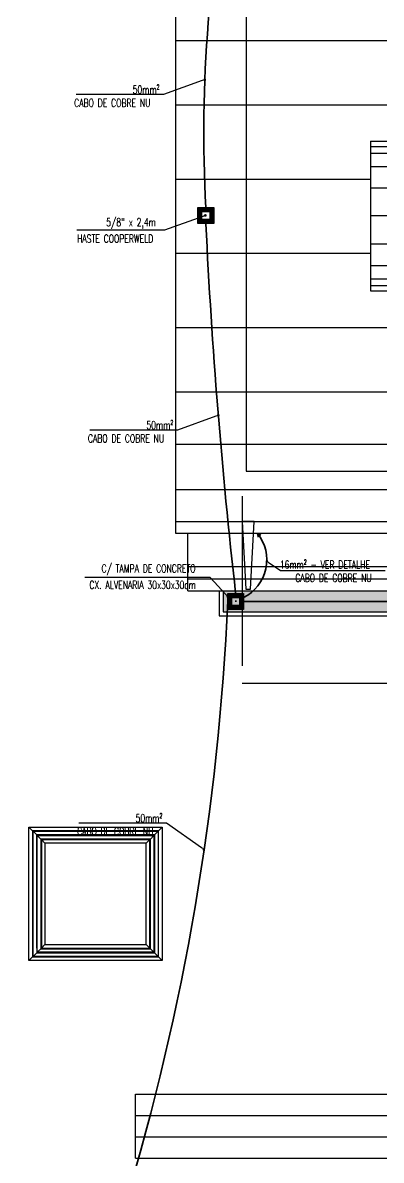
# Model space of a CAD drawing. Header units: inches. Extents: x 462047 to 462370, y 9198028 to 9198209.
# Drawn here: x 462160.93 to 462174.39, y 9198113.73 to 9198156.36 of the extents above; entities that cross this region are included whole.
import ezdxf
from ezdxf import colors
from ezdxf.entities.mleader import LeaderData, LeaderLine
from ezdxf.math import Vec2, Vec3

# ---------------------------------------------------------------- set-up
doc = ezdxf.new("R2010")
doc.units = ezdxf.units.IN
doc.header["$MEASUREMENT"] = 0
doc.linetypes.add('HIDDEN', pattern=[9.525, 6.35, -3.175])
doc.layers.add('I-ARQ', color=8, linetype='Continuous')
for name, color, linetype, lineweight in [('I-CAIXAS', 3, 'Continuous', 30), ('I-ELET_PISO', 5, 'HIDDEN', 35), ('I-LIN_CHAMADA', 9, 'Continuous', 9), ('I-PONTO_ELE', 4, 'Continuous', 30), ('I-TEXTOS', 2, 'Continuous', 25)]:
    doc.layers.add(name, color=color, linetype=linetype, lineweight=lineweight)
doc.styles.add('ROMANS', font='romans.shx', dxfattribs={"width": 0.75, "height": 0.1})
doc.linetypes.add('ATERRAMENTO', pattern='A,0.6,-0.25,["+",Standard,S=0.3,R=0,X=-0.11,Y=-0.15],-0.25', length=1.1)

# ---------------------------------------------------------------- blocks, each defined once
blk = doc.blocks.new('30X30')
at = {"layer": 'I-CAIXAS', "lineweight": 0}
h = blk.add_hatch(dxfattribs=at)
h.set_pattern_fill('STEEL', color=9, scale=0.018, style=0)
h.set_pattern_definition([(45, (-539.57447, 88.759806), (-0.0404111525, 0.0404111525), []), (45, (-539.57447, 88.78838), (-0.0404111525, 0.0404111525), [])])
h.paths.add_polyline_path([(0.3, 0.3), (-0.3, 0.3), (-0.3, -0.3), (0.3, -0.3)])
h.paths.add_polyline_path([(0.15, -0.15), (-0.15, -0.15), (-0.15, 0.15), (0.15, 0.15)], flags=16)
at = {"layer": 'I-CAIXAS'}
for points in [[(-0.3, 0.3), (0.3, 0.3), (0.3, -0.3), (-0.3, -0.3)], [(-0.15, 0.15), (0.15, 0.15), (0.15, -0.15), (-0.15, -0.15)]]:
    blk.add_lwpolyline(points, close=True, dxfattribs=at)
blk = doc.blocks.new('_Dot')
at = {"color": 0, "linetype": 'ByBlock', "lineweight": -2}
blk.add_line((-0.5, 0), (-1, 0), dxfattribs=at)
at = {"color": 0, "linetype": 'ByBlock', "const_width": 0.5}
blk.add_lwpolyline([(-0.25, 0, 1), (0.25, 0, 1)], format="xyb", close=True, dxfattribs=at)
blk = doc.blocks.new('BL COBERTA')
at = {"layer": 'I-ARQ'}
h = blk.add_hatch(dxfattribs=at)
h.set_pattern_fill('AR-SAND', color=256, scale=0.01, angle=180, style=0)
h.set_pattern_definition([(52.5, (464540.16212, 9295936.04126), (0.4894132, -0.0160003), [0, -0.38608, 0, -0.4318, 0, -0.41275]), (82.5, (464540.1621, 9295936.04126), (0.716825, 0.449523), [0, -0.20828, 0, -0.34798, 0, -0.13335]), (122.5, (464540.1621, 9295935.72884), (0.0014372, 0.7909924), [0, -0.127, 0, -0.4572, 0, -0.5969]), (132.5, (464540.1621, 9295935.72884), (0.222929, 0.7635565), [0, -0.0635, 0, -0.29972, 0, -0.3429])])
h.paths.add_polyline_path([(464565.85, 9295890.61), (464565.85, 9295952.493), (464566.632, 9295952.493), (464566.632, 9295890.61)])
for p, q in [((464545.222, 9295888.837), (464545.222, 9295954.287)), ((464547.635, 9295888.837), (464547.635, 9295954.287)), ((464555.975, 9295888.837), (464555.975, 9295954.287)), ((464558.388, 9295888.837), (464558.388, 9295954.287)), ((464560.345, 9295888.837), (464560.345, 9295954.287)), ((464562.053, 9295888.837), (464562.053, 9295954.287)), ((464563.249, 9295888.837), (464563.249, 9295954.287)), ((464563.7, 9295954.287), (464563.7, 9295888.837)), ((464564.938, 9295889.286), (464564.938, 9295953.837)), ((464565.393, 9295889.286), (464565.393, 9295953.837)), ((464565.85, 9295889.287), (464565.85, 9295953.837)), ((464566.782, 9295890.46), (464566.782, 9295952.643)), ((464549, 9295896.137), (464549, 9295946.987)), ((464549.2, 9295896.137), (464549.2, 9295946.987)), ((464549.45, 9295896.137), (464549.45, 9295946.987)), ((464549.95, 9295896.137), (464549.95, 9295946.987)), ((464550.75, 9295896.137), (464550.75, 9295946.987)), ((464551.8, 9295946.987), (464551.8, 9295896.137)), ((464552.85, 9295896.137), (464552.85, 9295946.987)), ((464553.65, 9295896.137), (464553.65, 9295946.987)), ((464554.15, 9295896.137), (464554.15, 9295946.987)), ((464554.4, 9295896.137), (464554.4, 9295946.987)), ((464554.6, 9295896.137), (464554.6, 9295946.987)), ((464566.632, 9295890.61), (464566.632, 9295897.835)), ((464549, 9295896.137), (464554.6, 9295896.137)), ((464550.416, 9295888.837), (464550.416, 9295896.137)), ((464553.194, 9295888.837), (464553.194, 9295896.137)), ((464565.85, 9295890.61), (464566.632, 9295890.61)), ((464565.85, 9295890.46), (464566.782, 9295890.46)), ((464565.85, 9295889.287), (464563.7, 9295889.287)), ((464563.7, 9295888.837), (464539.9, 9295888.837))]:
    blk.add_line(p, q, dxfattribs=at)
for points in [[(464561.357, 9295891.477), (464561.357, 9295903.627), (464542.207, 9295903.627), (464542.207, 9295891.477)], [(464563.252, 9295891.327), (464565.782, 9295891.46), (464565.782, 9295891.643), (464563.252, 9295891.777)]]:
    blk.add_lwpolyline(points, close=True, dxfattribs=at)
blk = doc.blocks.new('MARACANAÚ')
at = {"layer": 'I-ARQ'}
for p, q in [((543256.96, 9574082.428), (543256.96, 9574105.878)), ((543257.76, 9574082.428), (543257.76, 9574105.878)), ((543258.56, 9574082.428), (543258.56, 9574105.878)), ((543259.36, 9574082.428), (543259.36, 9574105.878)), ((543259.36, 9574082.428), (543256.96, 9574082.428)), ((543259.36, 9574082.428), (543259.36, 9574082.428))]:
    blk.add_line(p, q, dxfattribs=at)
at = {"layer": 'I-ARQ', "linetype": 'HIDDEN'}
for p, q in [((543241.56, 9574086.428), (543241.56, 9574093.128)), ((543234.56, 9574086.428), (543243.048, 9574086.428))]:
    blk.add_line(p, q, dxfattribs=at)
at = {"layer": 'I-ARQ', "ltscale": 10}
for p, q in [((543247.095, 9574083.293), (543246.96, 9574083.428)), ((543246.96, 9574078.428), (543246.96, 9574083.428)), ((543246.96, 9574083.428), (543247.095, 9574083.428)), ((543246.96, 9574083.293), (543246.96, 9574083.428)), ((543246.96, 9574083.428), (543251.96, 9574083.428)), ((543251.825, 9574083.293), (543251.96, 9574083.428)), ((543251.96, 9574083.428), (543251.96, 9574078.428)), ((543246.96, 9574083.138), (543246.96, 9574083.273)), ((543246.96, 9574082.983), (543246.96, 9574083.118)), ((543251.825, 9574083.293), (543247.095, 9574083.293)), ((543247.095, 9574083.293), (543247.095, 9574078.563)), ((543247.25, 9574083.138), (543247.115, 9574083.273)), ((543247.115, 9574083.273), (543251.805, 9574083.273)), ((543247.115, 9574078.583), (543247.115, 9574083.273)), ((543251.67, 9574083.138), (543247.25, 9574083.138)), ((543247.25, 9574083.003), (543247.25, 9574083.138)), ((543247.25, 9574083.138), (543251.67, 9574083.138)), ((543247.25, 9574083.138), (543247.25, 9574078.718)), ((543247.405, 9574082.983), (543247.27, 9574083.118)), ((543247.27, 9574078.738), (543247.27, 9574083.118)), ((543247.27, 9574083.118), (543251.65, 9574083.118)), ((543251.515, 9574082.983), (543247.405, 9574082.983)), ((543247.405, 9574082.983), (543247.405, 9574078.873)), ((543251.515, 9574082.983), (543251.65, 9574083.118)), ((543251.515, 9574078.873), (543251.515, 9574082.983)), ((543251.65, 9574083.118), (543251.65, 9574078.738)), ((543251.67, 9574083.138), (543251.805, 9574083.273)), ((543251.67, 9574078.718), (543251.67, 9574083.138)), ((543251.67, 9574083.138), (543251.67, 9574078.893)), ((543251.805, 9574083.273), (543251.805, 9574078.583)), ((543251.825, 9574078.563), (543251.825, 9574083.293)), ((543247.25, 9574078.718), (543247.25, 9574082.963)), ((543247.425, 9574082.963), (543247.56, 9574082.828)), ((543247.425, 9574078.893), (543247.425, 9574082.963)), ((543247.425, 9574082.963), (543247.425, 9574078.893)), ((543251.495, 9574082.963), (543247.425, 9574082.963)), ((543251.36, 9574082.828), (543247.56, 9574082.828)), ((543247.56, 9574082.828), (543247.56, 9574079.028)), ((543251.495, 9574082.963), (543251.36, 9574082.828)), ((543251.36, 9574079.028), (543251.36, 9574082.828)), ((543251.495, 9574078.893), (543251.495, 9574082.963)), ((543247.25, 9574078.718), (543247.115, 9574078.583)), ((543251.495, 9574078.718), (543247.25, 9574078.718)), ((543247.25, 9574078.718), (543251.67, 9574078.718)), ((543247.405, 9574078.873), (543247.27, 9574078.738)), ((543251.65, 9574078.738), (543247.27, 9574078.738)), ((543247.405, 9574078.873), (543251.515, 9574078.873)), ((543247.425, 9574078.893), (543247.56, 9574079.028)), ((543251.495, 9574078.893), (543247.425, 9574078.893)), ((543247.425, 9574078.893), (543251.495, 9574078.893)), ((543247.56, 9574079.028), (543251.36, 9574079.028)), ((543251.495, 9574078.893), (543251.36, 9574079.028)), ((543251.36, 9574079.028), (543251.36, 9574079.028)), ((543251.515, 9574078.873), (543251.65, 9574078.738)), ((543251.515, 9574078.873), (543251.515, 9574078.873)), ((543251.65, 9574078.738), (543251.65, 9574078.738)), ((543251.67, 9574078.718), (543251.805, 9574078.583)), ((543247.095, 9574078.563), (543246.96, 9574078.428)), ((543251.96, 9574078.428), (543246.96, 9574078.428)), ((543247.095, 9574078.563), (543251.825, 9574078.563)), ((543251.805, 9574078.583), (543247.115, 9574078.583)), ((543251.495, 9574078.428), (543251.36, 9574078.428)), ((543251.825, 9574078.563), (543251.96, 9574078.428)), ((543251.96, 9574078.428), (543251.825, 9574078.428)), ((543251.96, 9574078.563), (543251.96, 9574078.428))]:
    blk.add_line(p, q, dxfattribs=at)
at = {"layer": 'I-ARQ'}
blk.add_blockref('BL COBERTA', (78672.258, 278195.101), dxfattribs=at)

msp = doc.modelspace()

# ---------------------------------------------------------------- linework, layer by layer
at = {"layer": 'I-ELET_PISO'}
for q in [(462169.778, 9198137.081), (462169.868, 9198137.149)]:
    msp.add_line((462169.744, 9198137.219), q, dxfattribs=at)
at = {"layer": 'I-ELET_PISO', "linetype": 'ATERRAMENTO', "ltscale": 4}
msp.add_line((462180.021, 9198134.661), (462169.223, 9198134.674), dxfattribs=at)
for centre, radius, start, end in [((462218.613, 9198152.239), 50.887, 167.5304, 183.1673), ((462385.598, 9198159.457), 218.054, 182.79438, 186.44674), ((462168.503, 9198136.232), 1.587, 296.9122, 38.5019), ((462076.661, 9198138.709), 92.051, 343.15393, 357.48824)]:
    msp.add_arc(centre, radius, start, end, dxfattribs=at)
at = {"layer": 'I-PONTO_ELE'}
for points in [[(462167.784, 9198149.162), (462167.841, 9198149.162), (462167.784, 9198149.105), (462167.841, 9198149.105)], [(462168.903, 9198134.71), (462168.961, 9198134.71), (462168.903, 9198134.652), (462168.961, 9198134.652)]]:
    msp.add_solid(points, dxfattribs=at)

# ---------------------------------------------------------------- block references
at = {"layer": 'I-ARQ', "rotation": 270}
msp.add_blockref('MARACANAÚ', (-9111917.26, 9741373.173), dxfattribs=at)
at = {"layer": 'I-CAIXAS', "rotation": 90}
for p in [(462167.803, 9198149.127), (462168.923, 9198134.674)]:
    msp.add_blockref('30X30', p, dxfattribs=at)

# ---------------------------------------------------------------- texts
at = {"layer": 'I-TEXTOS', "color": 2, "style": 'ROMANS', "width": 0.7}
for s, p in [('50mm²', (462165.058, 9198153.699)), ('CABO DE COBRE NU', (462162.864, 9198153.201)), ('5/8" x 2,4m', (462164.066, 9198148.731)), ('HASTE COOPERWELD', (462162.972, 9198148.115)), ('50mm²', (462165.574, 9198141.126)), ('CABO DE COBRE NU', (462163.38, 9198140.628)), ('C/ TAMPA DE CONCRETO', (462163.889, 9198135.755)), ('16mm² - VER DETALHE', (462170.58, 9198135.899)), ('CABO DE COBRE NU', (462171.163, 9198135.401)), ('CX. ALVENARIA 30x30x30cm', (462163.434, 9198135.139)), ('50mm²', (462165.166, 9198126.398)), ('CABO DE COBRE NU', (462162.972, 9198125.899))]:
    msp.add_text(s, height=0.3, dxfattribs=at).set_placement(p)

# ---------------------------------------------------------------- leaders
at = {"layer": 'I-LIN_CHAMADA'}
ml = msp.add_multileader_mtext('Standard', dxfattribs=at)
ml.set_content('', color=256)
ml.set_leader_properties()
ml.set_arrow_properties(name='DOT')
ml.build(insert=Vec2(0, 0))
ml.multileader.update_dxf_attribs({"arrow_head_size": 0.1})
ctx = ml.context
ctx.base_point, ctx.arrow_head_size, ctx.plane_origin = Vec3(462158.933, 9198153.666), 0.1, Vec3(462167.756, 9198154.22)
ctx.text_align_type = 2
notes = []
notes.append((ctx, [(0, (1, 1, 0), (462166.22, 9198153.666), (-1, 0), 3.287, [(0, [(462167.764, 9198154.22)], 0, [])])]))
ctx.mtext.insert, ctx.mtext.alignment, ctx.mtext.flow_direction = Vec3(462160.933, 9198155.666), 3, 5
ml = msp.add_multileader_mtext('Standard', dxfattribs=at)
ml.set_content('', color=256)
ml.set_leader_properties()
ml.set_arrow_properties(name='DOT')
ml.build(insert=Vec2(0, 0))
ml.multileader.update_dxf_attribs({"arrow_head_size": 0.1})
ctx = ml.context
ctx.base_point, ctx.arrow_head_size, ctx.plane_origin = Vec3(462158.961, 9198148.579), 0.1, Vec3(462167.784, 9198149.134)
ctx.text_align_type = 2
notes.append((ctx, [(0, (1, 1, 0), (462166.248, 9198148.579), (-1, 0), 3.287, [(0, [(462167.784, 9198149.134)], 0, [])])]))
ctx.mtext.insert, ctx.mtext.alignment, ctx.mtext.flow_direction = Vec3(462160.961, 9198150.579), 3, 5
ml = msp.add_multileader_mtext('Standard', dxfattribs=at)
ml.set_content('', color=256)
ml.set_leader_properties()
ml.set_arrow_properties(name='DOT')
ml.build(insert=Vec2(0, 0))
ml.multileader.update_dxf_attribs({"arrow_head_size": 0.1})
ctx = ml.context
ctx.base_point, ctx.arrow_head_size, ctx.plane_origin = Vec3(462159.448, 9198141.092), 0.1, Vec3(462168.271, 9198141.647)
ctx.text_align_type = 2
notes.append((ctx, [(0, (1, 1, 0), (462166.736, 9198141.092), (-1, 0), 3.287, [(0, [(462168.271, 9198141.647)], 0, [])])]))
ctx.mtext.insert, ctx.mtext.alignment, ctx.mtext.flow_direction = Vec3(462161.448, 9198143.092), 3, 5
ml = msp.add_multileader_mtext('Standard', dxfattribs=at)
ml.set_content('', color=256)
ml.set_leader_properties()
ml.set_arrow_properties(name='DOT')
ml.build(insert=Vec2(0, 0))
ml.multileader.update_dxf_attribs({"arrow_head_size": 0.1})
ctx = ml.context
ctx.base_point, ctx.arrow_head_size, ctx.plane_origin = Vec3(462174.528, 9198135.83), 0.1, Vec3(462170.709, 9198136.577)
notes.append((ctx, [(0, (1, 1, 0), (462170.607, 9198135.83), (1, 0), 3.92, [(0, [(462170.095, 9198136.175)], 0, [])])]))
ctx.mtext.insert, ctx.mtext.flow_direction = Vec3(462176.528, 9198137.83), 5
ml = msp.add_multileader_mtext('Standard', dxfattribs=at)
ml.set_content('', color=256)
ml.set_leader_properties()
ml.set_arrow_properties(name='DOT')
ml.build(insert=Vec2(0, 0))
ml.multileader.update_dxf_attribs({"arrow_head_size": 0.1})
ctx = ml.context
ctx.base_point, ctx.arrow_head_size, ctx.plane_origin = Vec3(462159.261, 9198135.567), 0.1, Vec3(462168.626, 9198134.851)
ctx.text_align_type = 2
notes.append((ctx, [(0, (1, 1, 0), (462167.972, 9198135.567), (-1, 0), 4.711, [(0, [(462168.626, 9198134.851)], 0, [])])]))
ctx.mtext.insert, ctx.mtext.alignment, ctx.mtext.flow_direction = Vec3(462161.261, 9198137.567), 3, 5
ml = msp.add_multileader_mtext('Standard', dxfattribs=at)
ml.set_content('', color=256)
ml.set_leader_properties()
ml.set_arrow_properties(name='DOT')
ml.build(insert=Vec2(0, 0))
ml.multileader.update_dxf_attribs({"arrow_head_size": 0.1})
ctx = ml.context
ctx.base_point, ctx.arrow_head_size, ctx.plane_origin = Vec3(462159.041, 9198126.364), 0.1, Vec3(462167.047, 9198126.556)
ctx.text_align_type = 2
notes.append((ctx, [(0, (1, 1, 0), (462166.328, 9198126.364), (-1, 0), 3.287, [(0, [(462167.728, 9198125.378)], 0, [])])]))
ctx.mtext.insert, ctx.mtext.alignment, ctx.mtext.flow_direction = Vec3(462161.041, 9198128.364), 3, 5
for ctx, leaders in notes:
    for number, flags, end, landing, length, lines in leaders:
        leader = LeaderData()
        leader.index, (leader.has_last_leader_line, leader.has_dogleg_vector, leader.attachment_direction) = number, flags
        leader.last_leader_point, leader.dogleg_vector, leader.dogleg_length = Vec3(end), Vec3(landing), length
        for number, points, colour, breaks in lines:
            line = LeaderLine()
            line.index, line.vertices, line.color, line.breaks = number, Vec3.list(points), colors.encode_raw_color(colour), breaks
            leader.lines.append(line)
        ctx.leaders.append(leader)

doc.saveas('drawing.dxf')
